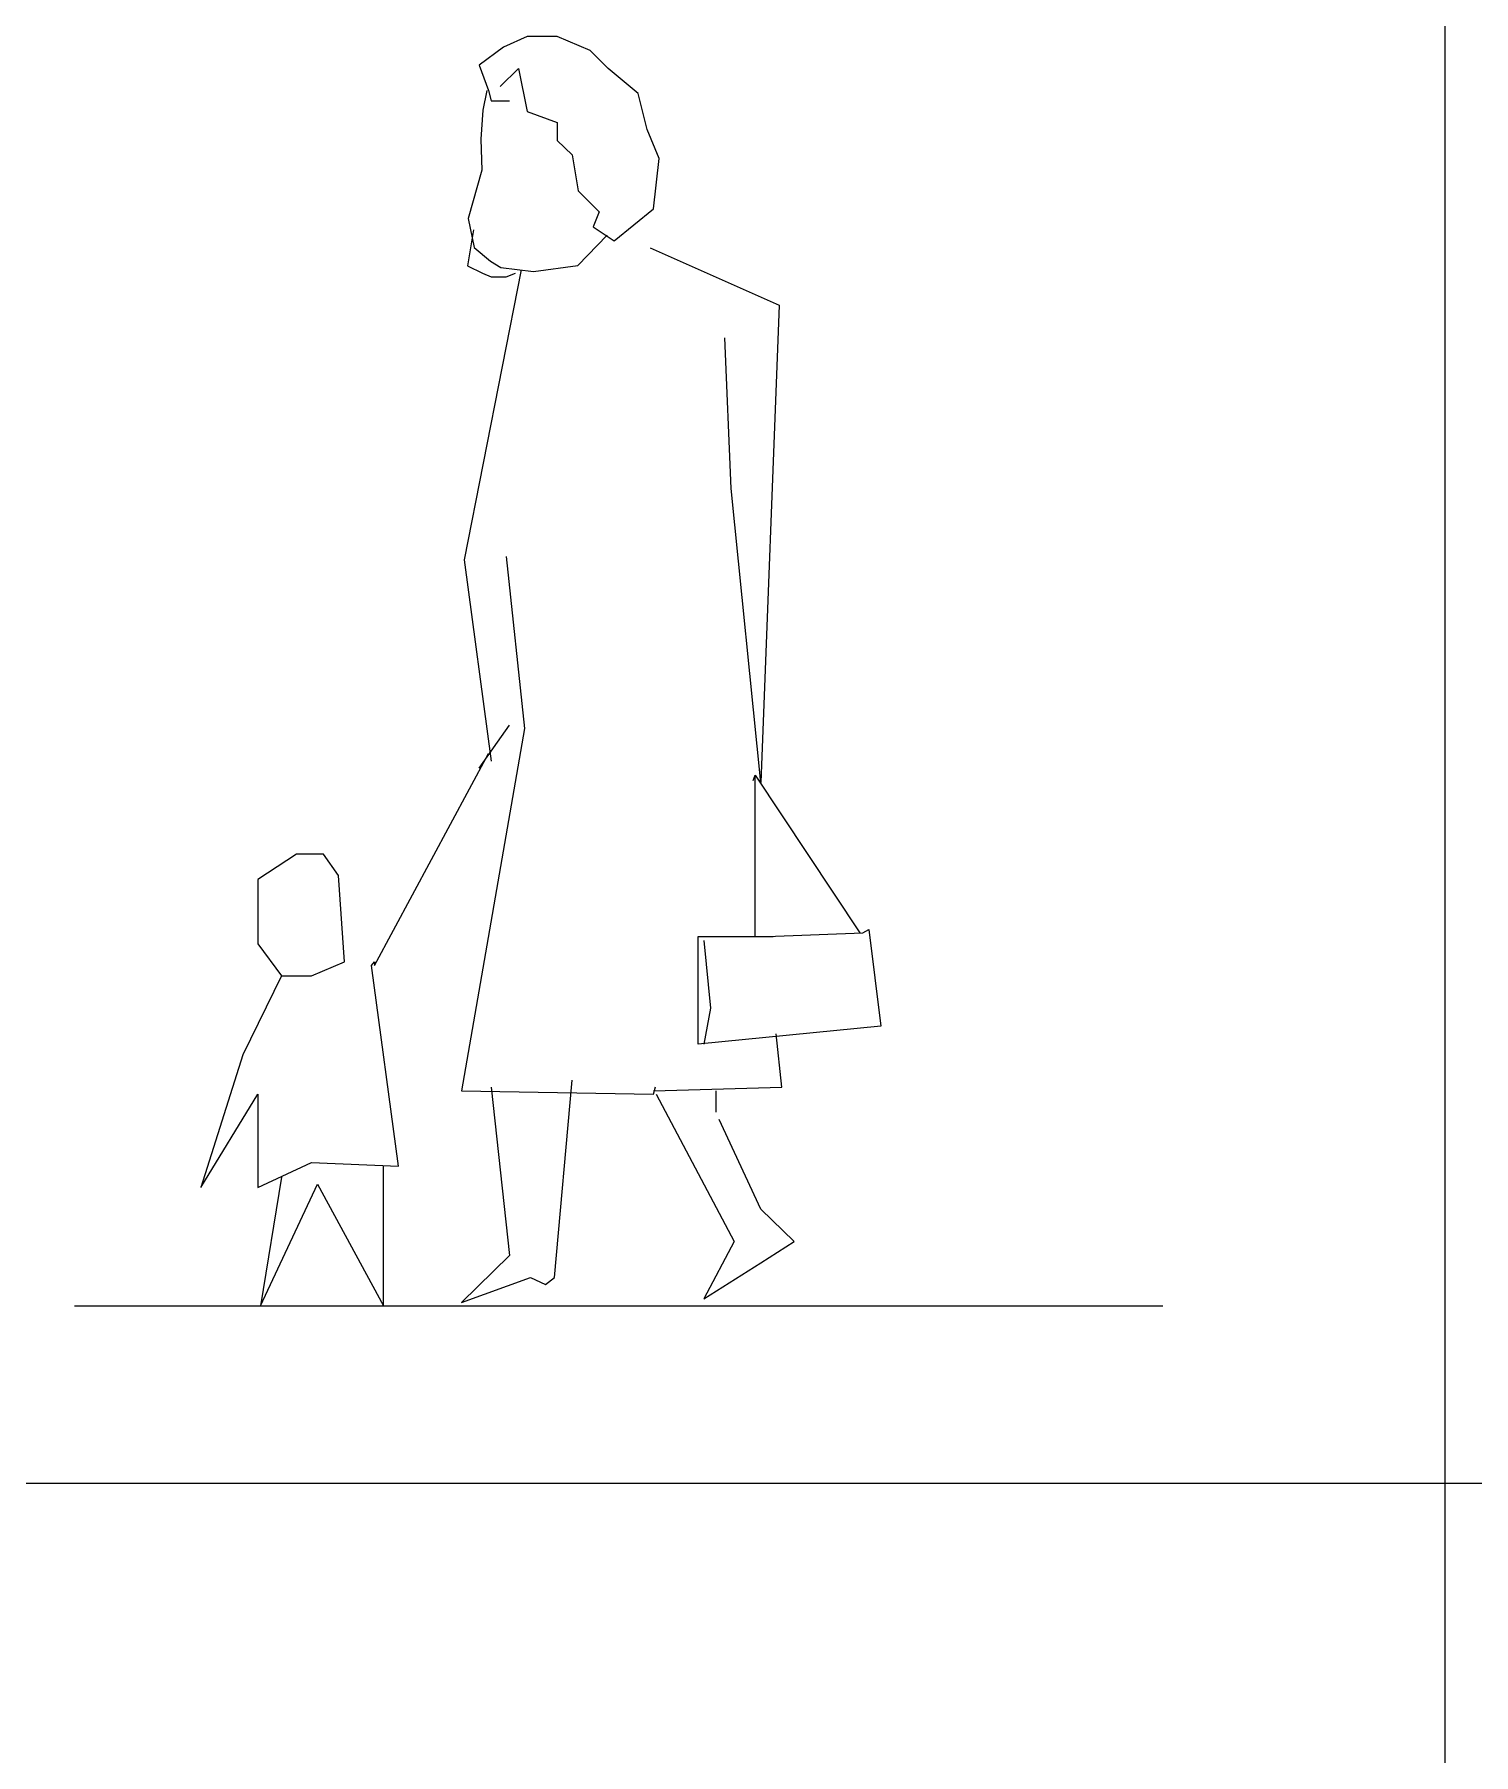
# Model space of a CAD drawing. Extents: x -72339 to 59654, y -38057 to 42097.
# Drawn here: x -6695 to -4711, y 19540 to 21912 of the extents above; entities that cross this region are included whole.
import ezdxf

# ---------------------------------------------------------------- set-up
doc = ezdxf.new("R2010")
doc.units = 0
doc.header["$MEASUREMENT"] = 0
doc.layers.get('0').update_dxf_attribs({"linetype": 'CONTINUOUS'})
doc.styles.add('DIM', font='txt')

# ---------------------------------------------------------------- blocks, each defined once
blk = doc.blocks.new('1533')
for points in [[(53.4, 1676.3), (78.5, 1701.1), (90.5, 1641.7), (132, 1626.7), (132, 1601.9), (152.7, 1582.3), (160.9, 1532.7), (189.7, 1503.4), (181.6, 1483.1), (210.5, 1463.6), (264.4, 1507.9), (272.6, 1577.1), (255.7, 1616.9), (243.7, 1666.5), (202.3, 1701.1), (177.2, 1725.9), (132, 1745.4), (90.5, 1745.4), (57.8, 1730.4), (24.5, 1705.6), (37.1, 1671), (40.9, 1656.7), (66, 1656.7)], [(34.9, 1671), (29.4, 1643.6), (26.7, 1603.8), (27.8, 1560.8), (9.3, 1494.2), (17.4, 1454.4), (39.8, 1435.5), (54, 1427), (99.2, 1421.1), (160.3, 1429.6), (200.7, 1471.4)], [(16.4, 1478.6), (8.2, 1429), (28.9, 1419.2), (40.9, 1414), (61.6, 1414), (74.2, 1419.2)], [(260.1, 1453.8), (437.8, 1374.8), (412.8, 717.1), (371.9, 1122.3), (363.1, 1329.8)], [(82.3, 1423.8), (3.8, 1023.8), (40.9, 746.5)], [(61.6, 1028.3), (86.7, 791.5), (0, 291.7), (264.4, 287.1), (267.2, 297.2)], [(24.5, 736.7), (66, 796)], [(-248.1, 450.2), (-301.5, 341.3), (-359.3, 158.6), (-280.8, 287.1), (-280.8, 158.6), (-206.7, 193.1), (-86.7, 187.9), (-124.3, 464.6), (-120, 469.8), (-120, 464.6), (37.1, 756.9)], [(402.2, 719.7), (404.6, 726.9), (549.1, 509.6)], [(404.6, 504.4), (404.6, 726.9)], [(-169.6, 588.6), (-190.3, 617.9), (-227.4, 617.9), (-280.8, 583.3), (-280.8, 494.6), (-248.1, 450.2), (-206.7, 450.2), (-161.4, 469.8), (-169.6, 588.6)], [(561.6, 514.2), (578, 381.1), (326.1, 356.3), (326.1, 504.4), (429.7, 504.4)], [(334.2, 499.2), (343, 405.9), (334.2, 356.3)], [(420.9, 504.4), (553.4, 509.6), (561.6, 514.2)], [(264.4, 291.7), (441.7, 296.9), (433.5, 370.6)], [(40.9, 296.9), (66, 64.6), (0, 0), (94.9, 34.6), (115.6, 24.8), (128.1, 34.6), (152.7, 306.7)], [(268.3, 287.1), (375.7, 84.2), (334.2, 5.2), (412.8, 54.8), (458.6, 84.2), (412.8, 128.5), (355, 252.5)], [(351.1, 262.3), (351.1, 291.7)], [(-248.1, 172.9), (-277, -4.6), (-198.5, 163.1), (-107.4, -4.6), (-107.4, 187.9)], [(-533.3, -4.6), (966.7, -4.6)]]:
    blk.add_lwpolyline(points)
at = {"linetype": 'Continuous', "style": 'DIM', "flags": 1}
for tag in ['XVALUE', 'YVALUE']:
    blk.add_attdef(tag, (-105648.8, -118508.7), '', height=0.02, dxfattribs=at)

msp = doc.modelspace()

# ---------------------------------------------------------------- linework, layer by layer
for p, q in [((-4750.2, 15914.6), (-4750.2, 27914.6)), ((-10750.2, 19914.6), (-4750.2, 19914.6)), ((-4750.2, 19914.6), (-2750.2, 19914.6))]:
    msp.add_line(p, q)

# ---------------------------------------------------------------- block references
msp.add_blockref('1533', (-6105.9, 20163.6))

doc.saveas('drawing.dxf')
